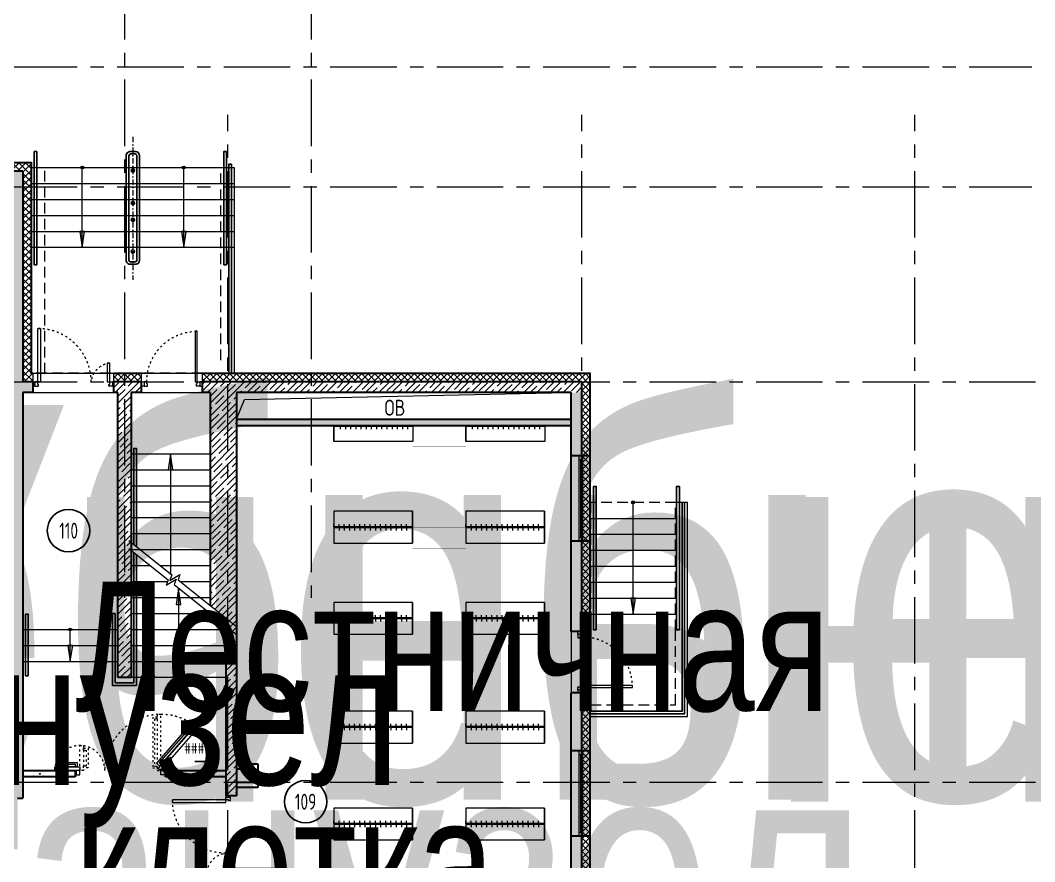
# Model space of a CAD drawing. Header units: millimetres. Extents: x -13407 to 8063098, y -54153 to 109271.
# Drawn here: x 51615 to 70669, y 18469 to 34269 of the extents above; entities that cross this region are included whole.
import ezdxf
from ezdxf.enums import TextEntityAlignment as Align

# ---------------------------------------------------------------- set-up
doc = ezdxf.new("R2018")
doc.units = ezdxf.units.MM
for name, pattern in [('ACAD_ISO03W100', [30, 12, -18]), ('ADSK_Штриховая_ш2 п1', [3, 2, -1]), ('CENTER', [2, 1.25, -0.25, 0.25, -0.25]), ('HIDDEN', [6, 4, -2]), ('STRICHPUNKT', [1, 0.5, -0.25, 0, -0.25])]:
    doc.linetypes.add(name, pattern=pattern)
doc.layers.get('Defpoints').update_dxf_attribs({"color": 6})
for name, color, linetype, lineweight in [('АР_Двери', 5, 'Continuous', 18), ('АР_Лестницы', 250, 'Continuous', 15), ('АР_Лестницы ограждение', 94, 'Continuous', 25), ('АР_Маркер экспликации', 239, 'Continuous', 13), ('АР_Навесной фасад', 5, 'Continuous', 5), ('АР_Номер помещения', 1, 'Continuous', 25), ('АР_Окна БЛОК', 250, 'Continuous', 13), ('АР_Оси', 193, 'Continuous', 9), ('АР_Перегородки газоблок', 165, 'Continuous', 30), ('АР_Перегородки газоблок_Штрих', 165, 'Continuous', 5), ('АР_Помещения_площадь', 19, 'Continuous', 9), ('АР_Сущ Несущая стена', 202, 'Continuous', 30), ('АР_тонкая линия', 250, 'Continuous', 0), ('АР_Утеплитель', 250, 'Continuous', 9), ('АР_Штриховка монолит', 250, 'Continuous', 9), ('ТХ_мебель передв', 250, 'Continuous', 13)]:
    doc.layers.add(name, color=color, linetype=linetype, lineweight=lineweight)
doc.layers.add('АР_Названия помещений', color=124, linetype='Continuous', lineweight=5, plot=False)
doc.layers.add('АР_Отверстия', color=251, linetype='Continuous')
doc.styles.add('ICOCPEUR', font='isocpeur.ttf')
doc.styles.add('ISOCPEUR', font='isocpeur.ttf', dxfattribs={"width": 0.7})
doc.styles.get("Standard").update_dxf_attribs({"font": 'arial.ttf'})
pattern_1 = [(45, (-951587.81, 109999.9), (-123.743687, 123.743687), []), (45, (-951464.07, 109999.9), (-123.743687, 123.743687), [218.75, -43.75, 0, -43.75])]
pattern_2 = [(50, (211803.85, -55205.68), (215.17805, -18.82564), [22.5, -247.5]), (355, (211803.85, -55205.68), (-41.6254, 225.65764), [18, -198]), (100.45144, (211821.79, -55207.25), (173.55265, 206.832), [19.12206, -210.34263]), (46.1842, (211803.85, -55145.68), (320.1724, -49.6558), [33.75, -371.25]), (96.63564, (211830.53, -55149.82), (280.3986, 292.2356), [28.6831, -315.5141]), (351.18416, (211803.85, -55145.68), (280.3986, 292.2356), [27, -297]), (21, (211833.85, -55160.68), (179.07212, -120.78567), [22.5, -247.5]), (326, (211833.85, -55160.68), (72.9946, 217.545), [18, -198]), (71.45144, (211848.78, -55170.75), (252.06671, 96.75935), [19.12206, -210.34263]), (37.5, (211803.85, -55205.68), (3.647957, 99.868156), [0, -195.6, 0, -201, 0, -198.75]), (7.5, (211803.85, -55205.68), (78.92086, 118.323514), [0, -114.6, 0, -191.1, 0, -75.75]), (327.5, (211736.95, -55205.68), (160.14673, -6.76646), [0, -75, 0, -234, 0, -310.5]), (317.5, (211706.95, -55205.68), (174.95585, 30.0315), [0, -97.5, 0, -155.4, 0, -220.5])]

# ---------------------------------------------------------------- blocks, each defined once
blk = doc.blocks.new('*U306')
h = blk.add_hatch(color=256)
h.dxf.hatch_style = 1
edge = h.paths.add_edge_path()
edge.add_arc((0, 0), 27.6, 359.64, 719.64)
h = blk.add_hatch(color=256)
h.dxf.hatch_style = 1
h.paths.add_polyline_path([(1200, -44), (1200, 44), (1500, 0)])
blk.add_line((1500, 0), (0, 0))
blk.add_lwpolyline([(1200, 44), (1200, -44), (1500, 0), (1200, 44)])
blk.add_circle((0, 0), 27.6)
blk = doc.blocks.new('*U307')
h = blk.add_hatch(color=256)
h.dxf.hatch_style = 1
edge = h.paths.add_edge_path()
edge.add_arc((0, 0), 27.6, 359.64, 719.64)
h = blk.add_hatch(color=256)
h.dxf.hatch_style = 1
h.paths.add_polyline_path([(1200, -44), (1200, 44), (1500, 0)])
blk.add_line((1500, 0), (0, 0))
blk.add_lwpolyline([(1200, 44), (1200, -44), (1500, 0), (1200, 44)])
blk.add_circle((0, 0), 27.6)
blk = doc.blocks.new('*U292')
h = blk.add_hatch(color=256)
h.dxf.hatch_style = 1
edge = h.paths.add_edge_path()
edge.add_arc((0, 0), 27.6, 359.64, 719.64)
h = blk.add_hatch(color=256)
h.dxf.hatch_style = 1
h.paths.add_polyline_path([(1800, -44), (1800, 44), (2100, 0)])
blk.add_line((2100, 0), (0, 0))
blk.add_lwpolyline([(1800, 44), (1800, -44), (2100, 0), (1800, 44)])
blk.add_circle((0, 0), 27.6)
blk = doc.blocks.new('*U367')
h = blk.add_hatch(color=256)
h.dxf.hatch_style = 1
edge = h.paths.add_edge_path()
edge.add_arc((0, 0), 27.6, 359.64, 719.64)
h = blk.add_hatch(color=256)
h.dxf.hatch_style = 1
h.paths.add_polyline_path([(1800, -44), (1800, 44), (2100, 0)])
blk.add_line((2100, 0), (0, 0))
blk.add_lwpolyline([(1800, 44), (1800, -44), (2100, 0), (1800, 44)])
blk.add_circle((0, 0), 27.6)
blk = doc.blocks.new('*U368')
for points in [[(0, 0), (0, -80), (55, -80), (55, 0), (0, 0)], [(55, -80), (55, 0), (115, 0), (115, -40), (100, -40), (100, -80), (55, -80)], [(1095, -80), (1095, 0), (1035, 0), (1035, -40), (1050, -40), (1050, -80), (1095, -80)], [(1150, 0), (1150, -80), (1095, -80), (1095, 0), (1150, 0)]]:
    blk.add_lwpolyline(points)
blk.add_lwpolyline([(100, -80), (100, -1030), (140, -1030), (140, -80)], close=True)
at = {"linetype": 'ACAD_ISO03W100', "ltscale": 3}
blk.add_arc((100, -80), 950, 270, 0, dxfattribs=at)
blk = doc.blocks.new('*U369')
h = blk.add_hatch(color=256)
h.dxf.hatch_style = 1
edge = h.paths.add_edge_path()
edge.add_arc((0, 0), 27.6, 359.64, 719.64)
h = blk.add_hatch(color=256)
h.dxf.hatch_style = 1
h.paths.add_polyline_path([(300, -44), (300, 44), (600, 0)])
blk.add_line((600, 0), (0, 0))
blk.add_lwpolyline([(300, 44), (300, -44), (600, 0), (300, 44)])
blk.add_circle((0, 0), 27.6)
blk = doc.blocks.new('*U341')
h = blk.add_hatch(color=256)
h.dxf.hatch_style = 1
edge = h.paths.add_edge_path()
edge.add_arc((0, 0), 27.6, 359.64, 719.64)
h = blk.add_hatch(color=256)
h.dxf.hatch_style = 1
h.paths.add_polyline_path([(1367, -44), (1367, 44), (1667, 0)])
blk.add_line((1667, 0), (0, 0))
blk.add_lwpolyline([(1367, 44), (1367, -44), (1667, 0), (1367, 44)])
blk.add_circle((0, 0), 27.6)
blk = doc.blocks.new('Полуторная_на лестницу')
for points in [[(75, 80), (75, 1080), (125, 1080), (125, 80)], [(1375, 430), (1375, 80), (1425, 80), (1425, 430)]]:
    blk.add_lwpolyline(points, close=True)
for points in [[(0, 0), (0, 80), (20, 80), (20, 0), (0, 0)], [(20, 80), (20, 0), (90, 0), (90, 30), (75, 30), (75, 80), (20, 80)], [(1480, 80), (1480, 0), (1410, 0), (1410, 30), (1425, 30), (1425, 80), (1480, 80)], [(1500, 0), (1500, 80), (1480, 80), (1480, 0), (1500, 0)]]:
    blk.add_lwpolyline(points)
at = {"linetype": 'ACAD_ISO03W100', "ltscale": 3}
for centre, radius, start, end in [((75, 80), 1000, 0, 90), ((1465, 40), 392, 95.9075, 174.0925)]:
    blk.add_arc(centre, radius, start, end, dxfattribs=at)
blk = doc.blocks.new('*U393')
at = {"true_color": 0xffffff}
h = blk.add_hatch(color=7, dxfattribs=at)
h.dxf.hatch_style = 1
h.paths.add_polyline_path([(-1600, -140), (0, -140), (0, 220), (-1600, 220)])
at = {"lineweight": 30}
for p, q in [((-1600, -140), (-1600, 220)), ((0, -140), (0, 220))]:
    blk.add_line(p, q, dxfattribs=at)
for p, q in [((0, 220), (-1600, 220)), ((-1600, 70), (0, 70)), ((-1600, 0), (0, 0)), ((-1530, 0), (-1530, 70)), ((-1530, 35), (-70, 35)), ((-70, 0), (-70, 70)), ((-1600, -140), (0, -140)), ((-1600, -140), (-1600, -140)), ((-1600, -140), (-1600, -140)), ((0, -140), (0, -140)), ((0, -140), (0, -140))]:
    blk.add_line(p, q)
blk = doc.blocks.new('*U394')
at = {"true_color": 0xffffff}
h = blk.add_hatch(color=7, dxfattribs=at)
h.dxf.hatch_style = 1
h.paths.add_polyline_path([(-1600, -140), (0, -140), (0, 220), (-1600, 220)])
at = {"lineweight": 30}
for p, q in [((-1600, -140), (-1600, 220)), ((0, -140), (0, 220))]:
    blk.add_line(p, q, dxfattribs=at)
for p, q in [((0, 220), (-1600, 220)), ((-1600, 70), (0, 70)), ((-1600, 0), (0, 0)), ((-1530, 0), (-1530, 70)), ((-1530, 35), (-70, 35)), ((-70, 0), (-70, 70)), ((-1600, -140), (0, -140)), ((-1600, -140), (-1600, -140)), ((-1600, -140), (-1600, -140)), ((0, -140), (0, -140)), ((0, -140), (0, -140))]:
    blk.add_line(p, q)
blk = doc.blocks.new('*U646')
at = {"layer": 'АР_Номер помещения', "color": 7}
blk.add_circle((-15882, 5020), 400, dxfattribs=at)
at = {"layer": 'Defpoints', "color": 7, "style": 'ISOCPEUR', "width": 0.7}
blk.add_attdef('ПЛОЩАДЬ_ПОМЕЩЕНИЯ', text='', height=200, dxfattribs=at).set_placement((-11363, 1124), align=Align.MIDDLE_RIGHT)
at = {"layer": 'Defpoints', "color": 7, "style": 'ISOCPEUR', "width": 0.7, "flags": 1}
blk.add_attdef('КАТЕГОРИЯ', (-499, -2092), '', height=250, dxfattribs=at)
at = {"layer": 'АР_Номер помещения', "color": 7, "style": 'ISOCPEUR', "width": 0.7}
blk.add_attdef('НОМЕР_ПОМЕЩЕНИЯ', text='', height=300, dxfattribs=at).set_placement((-15882, 5020), align=Align.MIDDLE_CENTER)
at = {"layer": 'АР_Помещения_площадь', "color": 7, "lineweight": 30, "width": 0.7, "flags": 104}
blk.add_attdef('ИМЯ_ПОМЕЩЕНИЯ', text='', height=100, dxfattribs=at).set_placement((158, 1217), align=Align.MIDDLE_CENTER)
blk = doc.blocks.new('*U651')
at = {"layer": 'Defpoints', "color": 7}
blk.add_line((-13328, 981), (-13751, 981), dxfattribs=at)
at = {"layer": 'АР_Номер помещения', "color": 7}
blk.add_circle((-16124, 5316), 400, dxfattribs=at)
at = {"layer": 'Defpoints', "color": 7, "style": 'ISOCPEUR', "width": 0.7}
blk.add_attdef('ПЛОЩАДЬ_ПОМЕЩЕНИЯ', text='', height=200, dxfattribs=at).set_placement((-13323, 1228), align=Align.MIDDLE_RIGHT)
at = {"layer": 'Defpoints', "color": 7, "style": 'ISOCPEUR', "width": 0.7, "flags": 1}
blk.add_attdef('КАТЕГОРИЯ', (-499, -2092), '', height=250, dxfattribs=at)
at = {"layer": 'АР_Номер помещения', "color": 7, "style": 'ISOCPEUR', "width": 0.7}
blk.add_attdef('НОМЕР_ПОМЕЩЕНИЯ', text='', height=300, dxfattribs=at).set_placement((-16124, 5316), align=Align.MIDDLE_CENTER)
at = {"layer": 'АР_Помещения_площадь', "color": 7, "lineweight": 30, "width": 0.7, "flags": 104}
blk.add_attdef('ИМЯ_ПОМЕЩЕНИЯ', text='', height=100, dxfattribs=at).set_placement((158, 1217), align=Align.MIDDLE_CENTER)
blk = doc.blocks.new('*U652')
at = {"layer": 'Defpoints', "color": 7, "style": 'ISOCPEUR', "width": 0.7}
blk.add_attdef('ПЛОЩАДЬ_ПОМЕЩЕНИЯ', text='', height=200, dxfattribs=at).set_placement((-12902, 398), align=Align.MIDDLE_RIGHT)
at = {"layer": 'Defpoints', "color": 7, "style": 'ISOCPEUR', "width": 0.7, "flags": 1}
blk.add_attdef('КАТЕГОРИЯ', (-499, -2092), '', height=250, dxfattribs=at)
at = {"layer": 'АР_Номер помещения', "color": 7, "style": 'ISOCPEUR', "width": 0.7}
blk.add_attdef('НОМЕР_ПОМЕЩЕНИЯ', text='', height=300, dxfattribs=at).set_placement((-14052, 800), align=Align.MIDDLE_CENTER)
at = {"layer": 'АР_Помещения_площадь', "color": 7, "lineweight": 30, "width": 0.7, "flags": 104}
blk.add_attdef('ИМЯ_ПОМЕЩЕНИЯ', text='', height=100, dxfattribs=at).set_placement((158, 1217), align=Align.MIDDLE_CENTER)
blk = doc.blocks.new('*U653')
at = {"layer": 'Defpoints', "color": 7, "style": 'ISOCPEUR', "width": 0.7}
blk.add_attdef('ПЛОЩАДЬ_ПОМЕЩЕНИЯ', text='', height=200, dxfattribs=at).set_placement((-11533, 355), align=Align.MIDDLE_RIGHT)
at = {"layer": 'Defpoints', "color": 7, "style": 'ISOCPEUR', "width": 0.7, "flags": 1}
blk.add_attdef('КАТЕГОРИЯ', (-499, -2092), '', height=250, dxfattribs=at)
at = {"layer": 'АР_Номер помещения', "color": 7, "style": 'ISOCPEUR', "width": 0.7}
blk.add_attdef('НОМЕР_ПОМЕЩЕНИЯ', text='', height=300, dxfattribs=at).set_placement((-14647, 1047), align=Align.MIDDLE_CENTER)
at = {"layer": 'АР_Помещения_площадь', "color": 7, "lineweight": 30, "width": 0.7, "flags": 104}
blk.add_attdef('ИМЯ_ПОМЕЩЕНИЯ', text='', height=100, dxfattribs=at).set_placement((158, 1217), align=Align.MIDDLE_CENTER)
blk = doc.blocks.new('*U657')
at = {"layer": 'Defpoints', "color": 7, "style": 'ISOCPEUR', "width": 0.7}
blk.add_attdef('ПЛОЩАДЬ_ПОМЕЩЕНИЯ', text='', height=200, dxfattribs=at).set_placement((-15014, 417), align=Align.MIDDLE_RIGHT)
at = {"layer": 'Defpoints', "color": 7, "style": 'ISOCPEUR', "width": 0.7, "flags": 1}
blk.add_attdef('КАТЕГОРИЯ', (-499, -2092), '', height=250, dxfattribs=at)
at = {"layer": 'АР_Номер помещения', "color": 7, "style": 'ISOCPEUR', "width": 0.7}
blk.add_attdef('НОМЕР_ПОМЕЩЕНИЯ', text='', height=300, dxfattribs=at).set_placement((-12297, 1572), align=Align.MIDDLE_CENTER)
at = {"layer": 'АР_Помещения_площадь', "color": 7, "lineweight": 30, "width": 0.7, "flags": 104}
blk.add_attdef('ИМЯ_ПОМЕЩЕНИЯ', text='', height=100, dxfattribs=at).set_placement((158, 1217), align=Align.MIDDLE_CENTER)
blk = doc.blocks.new('*U656')
at = {"layer": 'Defpoints', "color": 7}
blk.add_line((-17154, 2868), (-17576, 2868), dxfattribs=at)
at = {"layer": 'АР_Номер помещения', "color": 7}
blk.add_circle((-17985, 3573), 400, dxfattribs=at)
at = {"layer": 'Defpoints', "color": 7, "style": 'ISOCPEUR', "width": 0.7}
blk.add_attdef('ПЛОЩАДЬ_ПОМЕЩЕНИЯ', text='', height=200, dxfattribs=at).set_placement((-17149, 3114), align=Align.MIDDLE_RIGHT)
at = {"layer": 'Defpoints', "color": 7, "style": 'ISOCPEUR', "width": 0.7, "flags": 1}
blk.add_attdef('КАТЕГОРИЯ', (-499, -2092), '', height=250, dxfattribs=at)
at = {"layer": 'АР_Номер помещения', "color": 7, "style": 'ISOCPEUR', "width": 0.7}
blk.add_attdef('НОМЕР_ПОМЕЩЕНИЯ', text='', height=300, dxfattribs=at).set_placement((-17985, 3573), align=Align.MIDDLE_CENTER)
at = {"layer": 'АР_Помещения_площадь', "color": 7, "lineweight": 30, "width": 0.7, "flags": 104}
blk.add_attdef('ИМЯ_ПОМЕЩЕНИЯ', text='', height=100, dxfattribs=at).set_placement((158, 1217), align=Align.MIDDLE_CENTER)
blk = doc.blocks.new('*U441')
blk.add_lwpolyline([(100, 80), (100, 1030), (140, 1030), (140, 80)], close=True)
for points in [[(0, 0), (0, 80), (55, 80), (55, 0), (0, 0)], [(55, 80), (55, 0), (115, 0), (115, 40), (100, 40), (100, 80), (55, 80)], [(1095, 80), (1095, 0), (1035, 0), (1035, 40), (1050, 40), (1050, 80), (1095, 80)], [(1150, 0), (1150, 80), (1095, 80), (1095, 0), (1150, 0)]]:
    blk.add_lwpolyline(points)
at = {"linetype": 'ACAD_ISO03W100', "ltscale": 3}
blk.add_arc((100, 80), 950, 0, 90, dxfattribs=at)
blk = doc.blocks.new('дв.1700')
at = {"layer": 'АР_Двери'}
for points in [[(-87, 0), (-87, -80), (-70, -80), (-70, 0), (-87, 0)], [(-70, -80), (-70, 0), (0, 0), (0, -30), (0, -30), (0, -80), (-70, -80)], [(1596, -80), (1596, 0), (1526, 0), (1526, -30), (1526, -30), (1526, -80), (1596, -80)], [(1613, 0), (1613, -80), (1596, -80), (1596, 0), (1613, 0)]]:
    blk.add_lwpolyline(points, dxfattribs=at)
for points in [[(0, -80), (-692, -876), (-639, -922), (53, -126)], [(20, -164), (-606, -884), (-542, -940), (84, -219)], [(-3, -190), (-583, -858), (-546, -890), (35, -223)], [(1997, -150), (1526, -150), (1526, -80), (1997, -80)], [(1947, -235), (1576, -235), (1576, -150), (1947, -150)], [(1912, -200), (1611, -200), (1611, -150), (1912, -150)]]:
    blk.add_lwpolyline(points, close=True, dxfattribs=at)
at = {"layer": 'АР_Двери', "linetype": 'ACAD_ISO03W100', "ltscale": 3}
for points in [[(0, -80), (0, -1135), (70, -1135), (70, -80)], [(1456, -551), (1456, -80), (1526, -80), (1526, -551)]]:
    blk.add_lwpolyline(points, close=True, dxfattribs=at)
for points in [[(70, -1050), (70, -1085), (155, -1085), (155, -130), (70, -130), (70, -165)], [(70, -1050), (120, -1050), (120, -165), (70, -165)], [(1456, -466), (1456, -501), (1371, -501), (1371, -130), (1456, -130), (1456, -165)], [(1456, -466), (1406, -466), (1406, -165), (1456, -165)]]:
    blk.add_lwpolyline(points, dxfattribs=at)
for centre, radius, start, end in [((0, -80), 1055, 229, 0), ((1526, -80), 471, 180, 351.4758)]:
    blk.add_arc(centre, radius, start, end, dxfattribs=at)
blk = doc.blocks.new('1480х600')
for p, q in [((168155, -63218), (168105, -63218)), ((168155, -64698), (168155, -63218)), ((168175, -64698), (168175, -63218)), ((168175, -63218), (168225, -63218)), ((168155, -63316), (168105, -63316)), ((168155, -63413), (168105, -63413)), ((168175, -63316), (168225, -63316)), ((168175, -63413), (168225, -63413)), ((168155, -63511), (168105, -63511)), ((168155, -63608), (168105, -63608)), ((168175, -63511), (168225, -63511)), ((168175, -63608), (168225, -63608)), ((168155, -63706), (168105, -63706)), ((168155, -63803), (168105, -63803)), ((168175, -63706), (168225, -63706)), ((168175, -63803), (168225, -63803)), ((168155, -63901), (168105, -63901)), ((168155, -63998), (168105, -63998)), ((168175, -63901), (168225, -63901)), ((168175, -63998), (168225, -63998)), ((168155, -64096), (168105, -64096)), ((168155, -64193), (168105, -64193)), ((168175, -64096), (168225, -64096)), ((168175, -64193), (168225, -64193)), ((168155, -64291), (168105, -64291)), ((168155, -64388), (168105, -64388)), ((168175, -64291), (168225, -64291)), ((168175, -64388), (168225, -64388)), ((168155, -64486), (168105, -64486)), ((168155, -64583), (168105, -64583)), ((168175, -64486), (168225, -64486)), ((168175, -64583), (168225, -64583))]:
    blk.add_line(p, q)
at = {"linetype": 'HIDDEN', "ltscale": 25}
blk.add_line((168165, -64698), (168165, -63218), dxfattribs=at)
at = {"ltscale": 100}
blk.add_lwpolyline([(167865, -64698), (168465, -64698), (168465, -63218), (167865, -63218)], close=True, dxfattribs=at)
blk.add_lwpolyline([(168465, -64698), (167865, -64698)])
blk = doc.blocks.new('1480х300')
for p, q in [((167905, -64506), (167905, -63026)), ((167925, -64506), (167925, -63026)), ((167925, -63143), (167975, -63143)), ((167925, -63241), (167975, -63241)), ((167925, -63338), (167975, -63338)), ((167925, -63436), (167975, -63436)), ((167925, -63533), (167975, -63533)), ((167925, -63631), (167975, -63631)), ((167925, -63728), (167975, -63728)), ((167925, -63826), (167975, -63826)), ((167925, -63923), (167975, -63923)), ((167925, -64021), (167975, -64021)), ((167925, -64118), (167975, -64118)), ((167925, -64216), (167975, -64216)), ((167925, -64313), (167975, -64313)), ((167925, -64411), (167975, -64411))]:
    blk.add_line(p, q)
at = {"linetype": 'HIDDEN', "ltscale": 25}
blk.add_line((167915, -64506), (167915, -63026), dxfattribs=at)
blk.add_lwpolyline([(167905, -64506), (167905, -63026), (168205, -63026)])
at = {"ltscale": 100}
blk.add_lwpolyline([(167905, -64506), (168205, -64506), (168205, -63026), (167905, -63026)], close=True, dxfattribs=at)
blk = doc.blocks.new('Стеллаж гардеробный')
at = {"layer": 'ТХ_мебель передв', "ltscale": 0.1, "const_width": 2}
blk.add_lwpolyline([(267732, -213548), (268132, -213548), (268132, -214548), (267732, -214548)], close=True, dxfattribs=at)

msp = doc.modelspace()

# ---------------------------------------------------------------- hatches: boundary and pattern name
at = {"layer": 'АР_Лестницы'}
h = msp.add_hatch(color=256, dxfattribs=at)
h.dxf.hatch_style = 1
h.paths.add_polyline_path([(54481.8, 25830), (54393.2, 25830), (54437.5, 26130)])
at = {"layer": 'АР_Перегородки газоблок', "ltscale": 100}
h = msp.add_hatch(dxfattribs=at)
h.set_pattern_fill('AR-CONC', color=256, scale=2, angle=360)
h.set_pattern_definition([(50, (-351944.93, -121332.63), (364.36934, -31.87817), [38.1, -419.1]), (355, (-351944.93, -121332.63), (-70.48684, 382.1137), [30.48, -335.28117]), (100.451445, (-351914.57, -121335.28), (293.8825, 350.2355), [32.38002, -356.1805]), (46.1842, (-351944.93, -121231.03), (542.1581, -84.08466), [57.15, -628.65]), (96.63556, (-351899.75, -121238.03), (474.8083, 494.85225), [48.57005, -534.2712]), (351.18415, (-351944.93, -121231), (474.8083, 494.85225), [45.7199, -502.91946]), (21, (-351894.13, -121256.43), (303.22878, -204.5304), [38.1, -419.1]), (326, (-351894.13, -121256.43), (123.60406, 368.37593), [30.48, -335.28]), (71.451445, (-351868.86, -121273.47), (426.83284, 163.84554), [32.38002, -356.17988]), (37.5, (-351944.93, -121332.63), (6.177207, 169.110078), [0, -331.216, 0, -340.36, 0, -336.55]), (7.5, (-351944.93, -121332.63), (133.639325, 200.36115), [0, -194.056, 0, -323.596, 0, -128.27]), (327.5, (-352058.21, -121332.63), (271.18119, -11.45749), [0, -127, 0, -396.24, 0, -525.78]), (317.5, (-352109.01, -121332.63), (296.25836, 50.85298), [0, -165.1, 0, -263.144, 0, -373.38])])
h.paths.add_polyline_path([(56075, 20310), (55675, 20310), (55675, 20210), (55975, 20210), (55975, 19960), (56075, 19960)])
at = {"layer": 'АР_Перегородки газоблок_Штрих', "ltscale": 100}
h = msp.add_hatch(dxfattribs=at)
h.set_pattern_fill('AR-CONC', color=256, scale=30)
h.set_pattern_definition(pattern_2)
h.paths.add_polyline_path([(55674.6, 26780.4), (61965, 26780.4), (61965, 26660.4), (55590, 26661.2), (55675.4, 26660.4)])
h = msp.add_hatch(dxfattribs=at)
h.set_pattern_fill('AR-CONC', color=256, scale=30)
h.set_pattern_definition(pattern_2)
h.paths.add_polyline_path([(52645, 20180), (51665, 20180), (51665, 20060), (52645, 20060)])
h = msp.add_hatch(dxfattribs=at)
h.set_pattern_fill('AR-CONC', color=256, scale=30)
h.set_pattern_definition(pattern_2)
h.paths.add_polyline_path([(55475, 20180), (54345, 20180), (54345, 20060), (55475, 20060)])
at = {"layer": 'АР_Утеплитель', "ltscale": 100}
h = msp.add_hatch(dxfattribs=at)
h.set_pattern_fill('ANSI37', color=256, scale=700)
h.set_pattern_definition([(45, (47385, 6100), (-61.87184, 61.87184), []), (135, (47385, 6100), (-61.87184, -61.87184), [])])
h.paths.add_polyline_path([(55415, 3491.3), (55265, 3491.3), (55265, 1960), (55415, 1960)], flags=17)
h.paths.add_polyline_path([(55040, 27630), (55040, 27480), (62165, 27480), (62165, 22790), (62315, 22790), (62315, 27630)])
h.paths.add_polyline_path([(53370, 27630), (53370, 27480), (53889.9, 27480), (53889.9, 27630)])
h.paths.add_polyline_path([(47985, 31445), (47985, 31595), (46215, 31595), (46215, 31445)])
h.paths.add_polyline_path([(47985, 31595), (47985, 31445), (51665, 31445), (51665, 27480), (51855, 27480), (51855, 27630), (51815, 27630), (51815, 31595)])
h.paths.add_polyline_path([(26921.2, 31445), (26921.2, 31595), (26405, 31595), (26405, 31445)])
h.paths.add_polyline_path([(17279.8, 33895), (17429.8, 33895), (17429.8, 35940), (17279.8, 35940)])
h.paths.add_polyline_path([(68665, 6786.4), (68515, 6786.4), (68515, -100), (55415, -100), (55415, 1560), (55265, 1560), (55265, -250), (68665, -250)])
h.paths.add_polyline_path([(68515, 6786.4), (68665, 6786.4), (68665, 7751.7), (68515, 7751.7)])
h.paths.add_polyline_path([(14979.8, 47738.8), (14829.4, 47738.8), (14829.8, 47170), (17959.8, 47170), (17959.8, 44240), (21080, 44240), (21080, 43610), (21230, 43610), (21230, 44390), (18109.8, 44390), (18109.8, 47320), (14979.8, 47320)])
h.paths.add_polyline_path([(39096.5, 11290), (39096.5, 11433), (47535, 11440), (47535, 6250), (55415, 6250), (55415, 3491.3), (55265, 3491.3), (55265, 6100), (47385, 6100), (47385, 11290)])
h.paths.add_polyline_path([(62315, 12645), (62165, 12645), (62165, 9610), (68515, 9610), (68515, 7991.7), (68665, 7991.7), (68665, 9760), (62315, 9760)])
h.paths.add_polyline_path([(62165.1, 14845), (62315, 14845), (62315, 21640), (62165.2, 21640)])
h.paths.add_polyline_path([(62315, 14845), (62165.1, 14845), (62165.1, 12645), (62315, 12645)])
h.paths.add_polyline_path([(17998.2, 36070), (17998.2, 36220), (17279.8, 36220), (17279.8, 35940), (17429.8, 35940), (17429.8, 36070)])
h.paths.add_polyline_path([(17998.2, 36220), (17998.2, 36070), (21230, 36070), (21230, 41910), (21080, 41910), (21080, 36220)])
h.paths.add_polyline_path([(24755, 31445), (24755, 31595), (17429.8, 31595), (17429.8, 32195), (17279.8, 32195), (17279.8, 31445)])
h.paths.add_polyline_path([(43645, 31595), (43645, 31445), (46215, 31445), (46215, 31595)])
h.paths.add_polyline_path([(41875, 31445), (41875, 31595), (26921.2, 31595), (26921.2, 31445)])
h.paths.add_polyline_path([(14829.8, 49378.8), (14979.8, 49378.8), (14979.8, 50520.3), (15129.8, 50520.3), (15129.8, 50670.3), (14829.8, 50670.3)])
h.paths.add_polyline_path([(14829.8, 47738.8), (14829.4, 47738.8), (14979.8, 47738.8)])
at = {"layer": 'АР_Штриховка монолит', "ltscale": 100}
h = msp.add_hatch(dxfattribs=at)
h.set_pattern_fill('ANSI35', color=256, scale=700)
h.set_pattern_definition(pattern_1)
h.paths.add_polyline_path([(51665, 31445), (17165, 31445), (17165, 31145), (51365, 31145), (51365, 19960), (42685, 19960), (42685, 19660), (47535, 19660), (47535, 18477.5), (47735, 18477.5), (47735, 19660), (51365, 19660), (51365, 18702.5), (51565, 18702.5), (51565, 19660), (51665, 19660), (51665, 27280), (51855, 27280), (51855, 27480), (51665, 27480)])
h = msp.add_hatch(dxfattribs=at)
h.set_pattern_fill('ANSI35', color=256, scale=700)
h.set_pattern_definition(pattern_1)
h.paths.add_polyline_path([(53889.9, 27480), (53370, 27480), (53370, 27280), (53445, 27280), (53445, 21930), (53695, 21930), (53695, 27280), (53889.9, 27280)])
h = msp.add_hatch(dxfattribs=at)
h.set_pattern_fill('ANSI35', color=256, scale=700)
h.set_pattern_definition(pattern_1)
h.paths.add_polyline_path([(62165, 27480), (55040, 27480), (55040, 27280), (55180, 27280), (55180, 23280.4), (55475, 23044.6), (55475, 19738.8), (55675, 19738.8), (55675, 27280), (61965, 27280), (62165, 27280)])
h = msp.add_hatch(dxfattribs=at)
h.set_pattern_fill('ANSI35', color=256, scale=700)
h.set_pattern_definition(pattern_1)
h.paths.add_polyline_path([(61965.1, 22790), (62165.1, 22790), (62165, 27280.4), (61965, 27279.6)])
h.paths.add_polyline_path([(62165, 21640), (61965, 21640), (61965, 9610), (61865, 9610), (61865, 8263), (62165, 8263), (62165, 9410), (68315, 9410), (68515, 9410), (68515, 9610), (62165, 9610)])

# ---------------------------------------------------------------- linework, layer by layer
at = {"layer": 'АР_Лестницы', "ltscale": 100}
for p, q in [((51825, 31205), (55634.9, 31205)), ((51825, 30905), (55634.9, 30905)), ((51825, 30605), (55634.9, 30605)), ((51825, 30305), (55634.9, 30305)), ((51825, 27640), (51825, 30005)), ((55634.9, 30005), (55634.9, 27640)), ((53695, 26130), (55180, 26130)), ((53695, 25830), (55180, 25830)), ((53695, 25530), (55180, 25530)), ((53695, 25230), (55180, 25230)), ((64145, 25217), (63925, 25217)), ((64145, 21197), (64145, 25217)), ((53695, 24930), (55180, 24930)), ((62325, 24917), (63925, 24917)), ((62325, 24917), (63925, 24917)), ((53695, 24630), (55180, 24630)), ((62325, 24617), (63925, 24617)), ((62325, 24617), (63925, 24617)), ((53695, 24330), (55180, 24330)), ((62325, 24317), (63925, 24317)), ((62325, 24317), (63925, 24317)), ((53695, 24030), (54059.6, 24030)), ((54242.3, 24030), (55180, 24030)), ((62325, 24017), (63925, 24017)), ((62325, 24017), (63925, 24017)), ((53695, 23730), (54378.6, 23730)), ((54617.6, 23730), (55180, 23730)), ((62325, 23717), (63925, 23717)), ((62325, 23717), (63925, 23717)), ((53695, 23430), (55180, 23430)), ((62325, 23417), (63925, 23417)), ((62325, 23417), (63925, 23417)), ((53695, 23130), (55185.5, 23130)), ((62325, 23117), (63925, 23117)), ((62325, 23117), (63925, 23117)), ((51665, 22830), (53445, 22830)), ((53695, 22830), (55475, 22830)), ((51665, 22530), (53445, 22530)), ((53695, 22530), (55475, 22530)), ((51665, 22230), (53445, 22230)), ((53695, 22230), (55475, 22230)), ((55475, 21930), (53445, 21930)), ((62324.8, 21197), (64145, 21197))]:
    msp.add_line(p, q, dxfattribs=at)
at = {"layer": 'АР_Лестницы'}
msp.add_line((54437.5, 26130), (54437.5, 23873.9), dxfattribs=at)
at = {"layer": 'АР_Лестницы', "ltscale": 100}
msp.add_lwpolyline([(51825, 31505), (55634.9, 31505), (55634.9, 30005), (53729.9, 30005), (51825, 30005)], close=True, dxfattribs=at)
at = {"layer": 'АР_Лестницы'}
for points in [[(54393.2, 25830), (54481.8, 25830), (54437.5, 26130), (54393.2, 25830)], [(53656.4, 24498.3), (54461.8, 23854.5), (54426.8, 23750.6), (54614, 23864.7), (54579, 23760.8), (55675, 22884.7)], [(53656.4, 24352.3), (54390.6, 23765.4), (54355.5, 23661.5), (54542.8, 23775.6), (54507.7, 23671.8), (55675, 22738.7)]]:
    msp.add_lwpolyline(points, dxfattribs=at)
at = {"layer": 'АР_Лестницы', "ltscale": 100}
msp.add_lwpolyline([(62165.2, 21640), (62165.2, 20817)], dxfattribs=at)
at = {"layer": 'АР_Лестницы ограждение', "ltscale": 100}
for p, q in [((51874.6, 29680.5), (51924.6, 29680.5)), ((51874.6, 29680.5), (51924.6, 29680.5)), ((51715, 21958.8), (51765, 21958.8))]:
    msp.add_line(p, q, dxfattribs=at)
for points in [[(51874.6, 31805.3), (51924.6, 31805.3), (51924.6, 29680.5)], [(51874.6, 29680.5), (51874.6, 31805.3)], [(55435.5, 29680.5), (55435.5, 31805.3)], [(55585, 31569.3), (55535, 31569.3), (55535, 27640)], [(55585, 27640), (55585, 31569.3)], [(53795, 24387.5), (53795, 26230), (53745, 26230), (53745, 24427.5)], [(53745, 24281.5), (53745, 21830)], [(53745, 21780), (53795, 21780), (53795, 24241.5)], [(51715, 23115.8), (51765, 23115.8), (51765, 21958.8)], [(51715, 21958.8), (51715, 23115.8)], [(53395, 23128.3), (53345, 23128.3), (53345, 21780)], [(53395, 21830), (53395, 23128.3)], [(53795, 21830), (53795, 21780), (53345, 21780), (53345, 21830)], [(53395, 21830), (53745, 21830)]]:
    msp.add_lwpolyline(points, dxfattribs=at)
at = {"layer": 'АР_Лестницы ограждение', "lineweight": 25}
for points in [[(53605.1, 31727.3), (53605.1, 30704.9), (53605.1, 29765.1)], [(53655.9, 31727.3), (53655.9, 30704.9), (53655.9, 29765.1)], [(53778.6, 31805.6), (53736.3, 31805.6), (53685.5, 31805.6)], [(53774.4, 31759), (53732.1, 31759), (53687.6, 31759)], [(53804, 31727.3), (53804, 30704.9), (53804, 29765.1)], [(53854.8, 31727.3), (53854.8, 30704.9), (53854.8, 29765.1)], [(53774.4, 29733.3), (53732.1, 29733.3), (53687.6, 29733.3)], [(53778.6, 29686.8), (53736.3, 29686.8), (53685.5, 29686.8)], [(62325, 21245.2), (64093.4, 21245.2), (64093.4, 25217)], [(62325, 21295.2), (64046.8, 21295.2), (64046.8, 25217)]]:
    msp.add_lwpolyline(points, dxfattribs=at)
for points in [[(55435.5, 29680.5), (55485.5, 29680.5), (55485.5, 31805.3), (55435.5, 31805.3)], [(62434.9, 22821.4), (62434.9, 25517.5), (62384.1, 25517.5), (62384.1, 22821.4)], [(63994.2, 22821.4), (63994.2, 25517.5), (63943.4, 25517.5), (63943.4, 22821.4)]]:
    msp.add_lwpolyline(points, close=True, dxfattribs=at)
for centre in [(53729.9, 31447.9), (53729.9, 30838.2), (53729.9, 30525), (53729.9, 29928.1)]:
    msp.add_circle(centre, 31.8, dxfattribs=at)
for centre, radius, start, end in [((53683.4, 31727.2), 78.4, 88.48653, 179.98526), ((53687.6, 31727.3), 31.8, 90.00133, 179.99867), ((53772.1, 31727.2), 31.9, 0.10119, 85.95248), ((53776.5, 31727.2), 78.4, 0.01609, 88.41566), ((53683.4, 29765.1), 78.4, 180.01474, 271.51347), ((53687.6, 29765.1), 31.8, 180.00133, 269.99867), ((53772.1, 29765.1), 31.9, 274.04752, 359.89881), ((53776.5, 29765.1), 78.4, 271.58434, 359.98391)]:
    msp.add_arc(centre, radius, start, end, dxfattribs=at)
at = {"layer": 'АР_Навесной фасад', "ltscale": 100}
for p, q in [((47872.2, 31605), (51825, 31605)), ((47872.2, 31595), (51815, 31595)), ((51815, 31595), (51815, 27630)), ((51815, 31595), (51815, 27630)), ((51825, 31605), (51825, 27640)), ((51825, 31605), (51825, 27640)), ((51855, 27630), (51815, 27630)), ((51855, 27630), (51815, 27630)), ((51855, 27640), (51825, 27640)), ((51855, 27640), (51825, 27640)), ((53889.9, 27640), (53370, 27640)), ((53889.9, 27640), (53370, 27640)), ((53889.9, 27630), (53370, 27630)), ((53889.9, 27630), (53370, 27630)), ((62325, 27640), (55040, 27640)), ((62315, 27630), (55040, 27630)), ((62315, 22790), (62315, 27630)), ((62325, 22790), (62325, 27640)), ((62315, 15015), (62315, 21640)), ((62325, 15015), (62325, 21640))]:
    msp.add_line(p, q, dxfattribs=at)
for points in [[(51855, 27480), (51855, 27640)], [(53370, 27480), (53370, 27640)], [(53889.9, 27480), (53889.9, 27640)], [(55040, 27480), (55040, 27640)], [(62165.2, 22790), (62325, 22790)], [(62165.2, 21640), (62325, 21640)]]:
    msp.add_lwpolyline(points, dxfattribs=at)
at = {"layer": 'АР_Оси', "linetype": 'CENTER', "ltscale": 1000}
for p, q in [((53569.9, 79157.5), (53569.9, 23425.1)), ((57079.9, 79157.5), (57079.9, 23425.1)), ((-12563.8, 33395), (70614.6, 33395)), ((55515, -1811.3), (55515, 32496.2)), ((62165, -1811.3), (62165, 32496.2)), ((68415, -1811.3), (68415, 32496.2)), ((-12563.8, 31145), (70614.6, 31145)), ((-12563.8, 27480), (71033.4, 27480)), ((-12563.8, 19960), (71033.4, 19960))]:
    msp.add_line(p, q, dxfattribs=at)
at = {"layer": 'АР_Перегородки газоблок', "ltscale": 100}
for p, q in [((55675, 20310), (56075, 20310)), ((55975, 20210), (55675, 20210)), ((55975, 19960), (55975, 20210)), ((56075, 20310), (56075, 19860)), ((55675, 19960), (55975, 19960)), ((56075, 19860), (55675, 19860))]:
    msp.add_line(p, q, dxfattribs=at)
for points in [[(55675, 26780.4), (61965, 26780.4)], [(55675, 26660.4), (61965, 26660.4)], [(51665, 20180), (52645, 20180)], [(52645, 20060), (51665, 20060)], [(52645, 20180), (52645, 20060)], [(54345, 20180), (55475, 20180)], [(54345, 20060), (54345, 20180)], [(55475, 20060), (54345, 20060)]]:
    msp.add_lwpolyline(points, dxfattribs=at)
at = {"layer": 'АР_Сущ Несущая стена', "ltscale": 100}
for p, q in [((16769.8, 31445), (51665, 31445)), ((51665, 31445), (51665, 27480)), ((51855, 27480), (51665, 27480)), ((51855, 27280), (51855, 27480)), ((53889.9, 27480), (53370, 27480)), ((53370, 27280), (53370, 27480)), ((53889.9, 27280), (53889.9, 27480)), ((62165, 27480), (55040, 27480)), ((55040, 27280), (55040, 27480)), ((51665, 27280), (51665, 19660)), ((51855, 27280), (51665, 27280)), ((53445, 27280), (53370, 27280)), ((53889.9, 27280), (53695, 27280)), ((55180, 27280), (55040, 27280)), ((61965, 27280), (55675, 27280)), ((55675, 27280), (55675, 19703.8)), ((61965, 22790), (61965, 27280)), ((55475, 23044.6), (55475, 19703.8)), ((61965, 9610), (61965, 21640)), ((51565, 19660), (51665, 19660)), ((55675, 19703.8), (55475, 19703.8))]:
    msp.add_line(p, q, dxfattribs=at)
for points in [[(62165, 22790), (62165, 27480)], [(53445, 21930), (53445, 27280)], [(53695, 27280), (53695, 21930)], [(55180, 27280), (55180, 23280.4)], [(62165.2, 22790), (61965, 22790)], [(53695, 21930), (53445, 21930)], [(62165.2, 21640), (61965, 21640)], [(62165, 9610), (62165.2, 21640)]]:
    msp.add_lwpolyline(points, dxfattribs=at)
at = {"layer": 'АР_тонкая линия', "color": 6, "linetype": 'STRICHPUNKT', "ltscale": 200}
msp.add_line((53729.9, 32081.2), (53729.9, 29396.8, 0), dxfattribs=at)
at = {"layer": 'АР_тонкая линия', "color": 6, "linetype": 'ADSK_Штриховая_ш2 п1', "ltscale": 100}
for p, q in [((52075, 27640), (52075, 31505)), ((55384.9, 27890), (55384.9, 31505)), ((53914.9, 27640), (51825, 27640)), ((55634.9, 27640), (53914.9, 27640))]:
    msp.add_line(p, q, dxfattribs=at)
at = {"layer": 'АР_тонкая линия', "ltscale": 100}
for points in [[(51855, 27640), (53370, 27640)], [(53889.9, 27640), (55040, 27640)], [(51855, 27280), (53370, 27280)], [(53835, 27280), (55040, 27280)], [(55675, 26780.4), (55828, 27147), (61872, 27280)], [(61965, 22790), (61965, 21640)], [(62325, 22790), (62325, 21640)]]:
    msp.add_lwpolyline(points, dxfattribs=at)
at = {"layer": 'АР_тонкая линия', "color": 6, "linetype": 'ADSK_Штриховая_ш2 п1', "ltscale": 100}
msp.add_lwpolyline([(62325, 21417), (63925, 21417), (63925, 22817), (63925, 25217), (62325, 25217), (62325, 21417)], dxfattribs=at)

# ---------------------------------------------------------------- block references
at = {"layer": 'АР_Двери'}
msp.add_blockref('Полуторная_на лестницу', (51870, 27400), dxfattribs=at)
at = {"layer": 'АР_Двери', "xscale": -1}
msp.add_blockref('*U441', (55039.9, 27400), dxfattribs=at)
at = {"layer": 'АР_Двери'}
for name, p, rotation in [('*U368', (62085, 21640), 89.99999999999999), ('дв.1700', (54258, 20100), 180)]:
    msp.add_blockref(name, p, dxfattribs=dict(at, rotation=rotation))
at = {"layer": 'АР_Двери', "xscale": -1, "rotation": 90}
msp.add_blockref('Полуторная_на лестницу', (55555, 19703.8), dxfattribs=at)
at = {"layer": 'АР_Лестницы', "ltscale": 75}
for name, p, rotation in [('*U306', (52779.5, 31505), 270), ('*U307', (54685.4, 31505), 270), ('*U292', (63125, 25217), 269.9999999999999), ('*U367', (63125, 25217), 269.9999999999999), ('*U341', (54585, 21930), 89.99999999995501), ('*U369', (52555, 22830), 270)]:
    msp.add_blockref(name, p, dxfattribs=dict(at, rotation=rotation))
at = {"layer": 'АР_Маркер экспликации', "color": 7}
ref = msp.add_blockref('*U657', (52576.7, 23651.2), dxfattribs=at)
lines = msp.add_mtext('\\W0.8000;Учебные кабинеты (2 - 4 классы)', dxfattribs={"layer": 'АР_Названия помещений', "insert": (38590.2, 27083.3), "char_height": 7446.737, "width": 926.94, "attachment_point": 1})
ref.add_attrib('ИМЯ_ПОМЕЩЕНИЯ', '', (38590.2, 27083.3), dxfattribs={"flags": 104}).embed_mtext(lines)
ref = msp.add_blockref('*U653', (61243.3, 23648.3), dxfattribs=at)
lines = msp.add_mtext('\\W0.8000;Учебные кабинеты (2 - 4 классы)', dxfattribs={"layer": 'АР_Названия помещений', "insert": (47335.9, 27046.2), "char_height": 7446.737, "width": 926.94, "attachment_point": 1})
ref.add_attrib('ИМЯ_ПОМЕЩЕНИЯ', '', (47335.9, 27046.2), dxfattribs={"flags": 104}).embed_mtext(lines)
ref = msp.add_blockref('*U651', (68646.7, 19369.6), dxfattribs=at)
ref.add_attrib('НОМЕР_ПОМЕЩЕНИЯ', '110', dxfattribs={"layer": 'АР_Номер помещения', "color": 7, "height": 300, "style": 'ISOCPEUR', "width": 0.7}).set_placement((52522.9, 24685.2), align=Align.MIDDLE_CENTER)
lines = msp.add_mtext('\\W0.8000;Лестничная клетка (Л1)', dxfattribs={"layer": 'АР_Названия помещений', "insert": (52645.1, 23730.1), "char_height": 2430.255, "width": 926.94, "attachment_point": 1})
ref.add_attrib('ИМЯ_ПОМЕЩЕНИЯ', '', (52645.1, 23730.1), dxfattribs={"flags": 104}).embed_mtext(lines)
ref.add_attrib('ПЛОЩАДЬ_ПОМЕЩЕНИЯ', '#####', dxfattribs={"layer": 'Defpoints', "color": 7, "height": 200, "style": 'ISOCPEUR', "width": 0.7}).set_placement((55323.3, 20597.1), align=Align.MIDDLE_RIGHT)
ref = msp.add_blockref('*U656', (65519.8, 19328), dxfattribs=at)
ref.add_attrib('НОМЕР_ПОМЕЩЕНИЯ', '113', dxfattribs={"layer": 'АР_Номер помещения', "color": 7, "height": 300, "style": 'ISOCPEUR', "width": 0.7}).set_placement((47535, 22900.7), align=Align.MIDDLE_CENTER)
lines = msp.add_mtext('\\W0.8000;Санузел для персонала', dxfattribs={"layer": 'АР_Названия помещений', "insert": (47476.9, 22591.8), "char_height": 2679.264, "width": 926.94, "attachment_point": 1})
ref.add_attrib('ИМЯ_ПОМЕЩЕНИЯ', '', (47476.9, 22591.8), dxfattribs={"flags": 104}).embed_mtext(lines)
ref.add_attrib('ПЛОЩАДЬ_ПОМЕЩЕНИЯ', '####', dxfattribs={"layer": 'Defpoints', "color": 7, "height": 200, "style": 'ISOCPEUR', "width": 0.7}).set_placement((48371.2, 22442.3), align=Align.MIDDLE_RIGHT)
ref = msp.add_blockref('*U652', (64079.9, 19927.2), dxfattribs=at)
lines = msp.add_mtext('\\W0.8000;Санузел для мальчиков (начальная школа) ', dxfattribs={"layer": 'АР_Названия помещений', "insert": (48020.6, 20510.8), "char_height": 4640.282, "width": 926.94, "attachment_point": 1})
ref.add_attrib('ИМЯ_ПОМЕЩЕНИЯ', '', (48020.6, 20510.8), dxfattribs={"flags": 104}).embed_mtext(lines)
ref = msp.add_blockref('*U646', (72856.7, 14576.1), dxfattribs=at)
ref.add_attrib('НОМЕР_ПОМЕЩЕНИЯ', '109', dxfattribs={"layer": 'АР_Номер помещения', "color": 7, "height": 300, "style": 'ISOCPEUR', "width": 0.7}).set_placement((56974.4, 19595.8), align=Align.MIDDLE_CENTER)
at = {"layer": 'АР_Окна БЛОК', "rotation": 270}
for name, p in [('*U394', (62105, 24495)), ('*U393', (62105, 18955))]:
    msp.add_blockref(name, p, dxfattribs=at)
at = {"layer": 'ТХ_мебель передв', "xscale": -1, "rotation": 90}
for p in [(-5520.5, 194565.4), (-3040.5, 194565.4)]:
    msp.add_blockref('1480х300', p, dxfattribs=at)
at = {"layer": 'ТХ_мебель передв', "rotation": 90}
for name, p in [('Стеллаж гардеробный', (-154562.8, -241471.5)), ('1480х600', (-5713.5, -143415.3)), ('Стеллаж гардеробный', (-154562.8, -242981.7)), ('1480х600', (-3233.5, -143415.3)), ('Стеллаж гардеробный', (-154562.8, -243381.7)), ('Стеллаж гардеробный', (-154562.8, -244691.9)), ('1480х600', (-5713.5, -145125.5)), ('1480х600', (-3233.5, -145125.5)), ('Стеллаж гардеробный', (-154562.8, -245091.9)), ('Стеллаж гардеробный', (-154562.8, -246733.9)), ('1480х600', (-5713.5, -147167.5)), ('1480х600', (-3233.5, -147167.5)), ('Стеллаж гардеробный', (-154562.8, -247133.9)), ('1480х600', (-5713.5, -148987.5)), ('Стеллаж гардеробный', (-154562.8, -248553.9)), ('1480х600', (-3233.5, -148987.5)), ('Стеллаж гардеробный', (-154562.8, -248953.9))]:
    msp.add_blockref(name, p, dxfattribs=at)

# ---------------------------------------------------------------- texts
at = {"layer": 'АР_Отверстия', "ltscale": 100, "insert": (58651.2, 26994.1), "char_height": 300, "attachment_point": 5, "line_spacing_factor": 0.7, "style": 'ICOCPEUR'}
msp.add_mtext('\\A1;{\\W0.8;ОВ}', dxfattribs=at)

doc.saveas('drawing.dxf')
